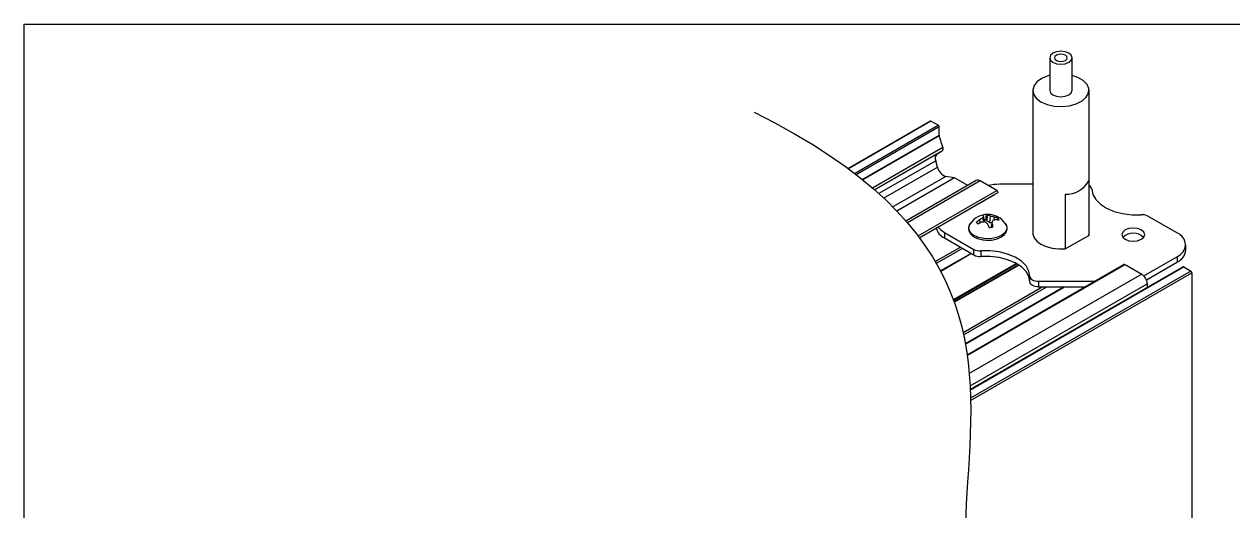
# Model space of a CAD drawing. Extents: x 0 to 12.5, y -12.4 to 0.
# Drawn here: x 0 to 6.28, y -2.53 to 0 of the extents above; entities that cross this region are included whole.
import ezdxf

# ---------------------------------------------------------------- set-up
doc = ezdxf.new("R2010")
doc.units = 0
doc.header["$LTSCALE"] = 0.5
doc.header["$MEASUREMENT"] = 0
for name, color, linetype in [('Dimension', 10, 'CONTINUOUS'), ('Hardware', 242, 'CONTINUOUS'), ('Housing', 150, 'CONTINUOUS'), ('Mounting', 4, 'CONTINUOUS')]:
    doc.layers.add(name, color=color, linetype=linetype)
doc.layers.add('Text-Unprinted', color=131, linetype='CONTINUOUS', plot=False)

msp = doc.modelspace()

# ---------------------------------------------------------------- linework, layer by layer
at = {"layer": 'Dimension', "transparency": 16777216}
msp.add_open_spline([(3.792, -0.4578), (4.9878, -1.0491), (4.9055, -2.3247), (4.8233, -3.6002), (5.7369, -4.153)], degree=3, knots=[0, 0, 0, 0, 1, 1.916273, 1.916273, 1.916273, 1.916273], dxfattribs=at)
at = {"layer": 'Hardware', "transparency": 16777216}
for p, q in [((4.9894, -1.024), (4.9835, -0.9972)), ((5.001, -1.0219), (5.0062, -0.993)), ((5.0167, -1.0326), (5.02, -0.9985)), ((5.0406, -1.0181), (5.0403, -1.0031)), ((4.9674, -1.0327), (4.9659, -1.0168)), ((4.9855, -1.0285), (4.9811, -1.0057)), ((4.9894, -1.024), (4.9888, -1.0283)), ((5.001, -1.0219), (4.9982, -1.0168)), ((5.0167, -1.0326), (5.001, -1.0219)), ((5.0297, -1.0332), (5.0167, -1.0326)), ((5.0251, -1.0561), (5.0261, -1.0495)), ((5.0257, -1.056), (5.03, -1.0359)), ((5.0261, -1.0495), (5.0324, -1.021)), ((5.0551, -1.0176), (5.0587, -1.008))]:
    msp.add_line(p, q, dxfattribs=at)
at = {"layer": 'Hardware', "transparency": 16777216, "flags": 128}
msp.add_lwpolyline([(5.0986, -1.0379), (5.1032, -1.0463), (5.1052, -1.065), (5.0965, -1.0832), (5.0781, -1.0987), (5.052, -1.1099), (5.0209, -1.1156), (4.9884, -1.1152), (4.9578, -1.1087), (4.9325, -1.0969), (4.9153, -1.0809), (4.908, -1.0626), (4.9113, -1.0439), (4.9148, -1.0379)], dxfattribs=at)
at = {"layer": 'Hardware', "transparency": 16777216}
for centre, radius, start, end in [((5.0067, -1.1015), 0.1118, 34.69539, 145.30461), ((4.9736, -1.0054), 0.0128, 39.98596, 64.11132), ((5.0309, -1.0151), 0.0507, 159.2999, 169.29575), ((4.989, -1.0554), 0.0647, 61.44776, 74.57099), ((5.003, -1.1209), 0.1236, 72.4419, 82.09868), ((5.0246, -1.0992), 0.0974, 69.4703, 80.72336), ((5.0277, -1.1295), 0.1285, 118.74119, 128.09295), ((4.9732, -1.0221), 0.0255, 194.16073, 223.77324), ((5.0415, -1.1809), 0.1656, 114.33786, 121.56962), ((5.0413, -1.1036), 0.1149, 121.59069, 130.97113), ((4.9967, -1.1773), 0.1492, 91.2179, 99.05068), ((5.006, -1.0915), 0.0751, 95.92768, 103.67717), ((4.884, -1.1677), 0.1774, 46.00318, 51.88161), ((4.4906, -1.2651), 0.5635, 21.61659, 23.5376), ((5.0078, -0.9657), 0.092, 274.18092, 286.71365), ((3.7661, -0.8256), 1.2813, 350.55188, 351.22741), ((4.8167, -1.0955), 0.2215, 10.82768, 15.61265), ((5.0684, -1.11), 0.096, 102.5409, 112.0146), ((5.0382, -1.1179), 0.102, 74.74305, 84.7345), ((5.0403, -1.0257), 0.0255, 14.16073, 43.77324)]:
    msp.add_arc(centre, radius, start, end, dxfattribs=at)
for points, knots in [([(4.9982, -1.0168), (4.9983, -1.0122), (4.9986, -1.0034), (4.9989, -0.9945), (4.999, -0.9903)], [0, 0, 0, 0, 0.514247, 1, 1, 1, 1]), ([(4.9214, -1.0308), (4.9205, -1.0315), (4.9138, -1.0367), (4.9077, -1.05), (4.9057, -1.0692), (4.9141, -1.0876), (4.9299, -1.103), (4.9526, -1.1148), (4.9804, -1.1224), (5.0004, -1.1229), (5.0102, -1.1232)], [0, 0, 0, 0, 0.021178, 0.154268, 0.296367, 0.432349, 0.569627, 0.713344, 0.859406, 1, 1, 1, 1]), ([(4.9549, -1.0397), (4.9546, -1.0392), (4.9525, -1.0354), (4.9503, -1.0317), (4.9484, -1.0284)], [0, 0, 0, 0, 0.129053, 1, 1, 1, 1]), ([(5.0102, -1.1232), (5.0105, -1.1232), (5.0209, -1.1239), (5.0416, -1.1202), (5.0687, -1.1117), (5.0903, -1.0979), (5.1038, -1.0808), (5.108, -1.0616), (5.1044, -1.0448), (5.0966, -1.0362), (5.0935, -1.0328)], [0, 0, 0, 0, 0.0055145, 0.1590241, 0.3131756, 0.4686953, 0.6255711, 0.7621184, 0.9061536, 1, 1, 1, 1])]:
    msp.add_open_spline(points, degree=3, knots=knots, dxfattribs=at)
at = {"layer": 'Housing', "transparency": 16777216}
for p, q in [((4.7076, -0.5039), (4.2805, -0.7505)), ((4.7113, -0.5043), (4.2824, -0.7519)), ((4.3141, -0.7759), (4.7479, -0.5254)), ((4.7531, -0.5345), (4.323, -0.7828)), ((4.7479, -0.5254), (4.7113, -0.5043)), ((4.7531, -0.5774), (4.7531, -0.5345)), ((4.3544, -0.8076), (4.7531, -0.5774)), ((4.7536, -0.5803), (4.3566, -0.8094)), ((4.7731, -0.6398), (4.7536, -0.5803)), ((4.4067, -0.8513), (4.7731, -0.6398)), ((4.77, -0.6585), (4.4184, -0.8614)), ((4.4184, -0.8614), (4.7438, -0.6735)), ((4.7438, -0.6735), (4.77, -0.6585)), ((4.7359, -0.7102), (4.4402, -0.8809)), ((4.4655, -0.9042), (4.7447, -0.743)), ((4.7447, -0.743), (4.7359, -0.7102)), ((4.7883, -0.7916), (4.513, -0.9505)), ((4.5331, -0.9712), (4.8322, -0.7985)), ((4.834, -0.7992), (4.5341, -0.9723)), ((4.946, -0.8132), (4.5811, -1.0238)), ((4.9663, -0.8152), (4.5891, -1.033)), ((4.8322, -0.7985), (4.7883, -0.7916)), ((4.9021, -0.8385), (4.834, -0.7992)), ((5.0531, -0.8653), (4.9663, -0.8152)), ((4.6443, -1.1013), (5.0531, -0.8653)), ((5.0568, -0.8777), (4.6519, -1.1115)), ((4.6519, -1.1115), (5.0438, -0.8853)), ((4.7339, -1.2349), (4.8642, -1.1596)), ((4.8746, -1.1657), (4.7391, -1.2439)), ((4.9195, -1.1916), (4.7608, -1.2832)), ((4.9217, -1.1929), (4.7618, -1.2852)), ((4.8275, -1.432), (5.1537, -1.2437)), ((5.1589, -1.2467), (4.8293, -1.437)), ((5.1661, -1.2512), (4.8319, -1.4441)), ((4.8326, -1.4462), (5.1681, -1.2525)), ((5.7157, -1.2495), (4.8995, -1.7207)), ((4.8998, -1.723), (5.7194, -1.2499)), ((5.7194, -1.2499), (5.8062, -1.3)), ((5.8062, -1.3), (4.9103, -1.8172)), ((6.0209, -1.2621), (4.9157, -1.9002)), ((4.9158, -1.9026), (6.0246, -1.2625)), ((6.0613, -1.2836), (4.9172, -1.9441)), ((4.9174, -1.956), (6.0665, -1.2927)), ((6.0246, -1.2625), (6.0613, -1.2836)), ((6.0665, -1.2927), (6.0665, -3.5767)), ((5.2921, -1.3657), (4.8784, -1.6045)), ((4.8807, -1.6153), (5.313, -1.3657)), ((5.4029, -1.3657), (4.8899, -1.6618)), ((4.8904, -1.6641), (5.4072, -1.3657)), ((4.9147, -1.8811), (5.835, -1.3498)), ((5.835, -1.3498), (5.835, -1.3695))]:
    msp.add_line(p, q, dxfattribs=at)
at = {"layer": 'Housing', "transparency": 16777216, "flags": 128}
msp.add_lwpolyline([(5.0531, -0.8653), (5.0547, -0.8664), (5.056, -0.868), (5.0572, -0.8698), (5.058, -0.8718), (5.0583, -0.8737), (5.0583, -0.8755), (5.0577, -0.8768), (5.0568, -0.8777)], dxfattribs=at)
at = {"layer": 'Housing', "transparency": 16777216}
for centre, radius, start, end in [((4.7091, -0.5073), 0.00372, 54.38242, 114.30712), ((4.7418, -0.535), 0.0114, 2.60548, 57.39452), ((4.7623, -0.5773), 0.00923, 180.8303, 198.78064), ((4.765, -0.6973), 0.0318, 131.70228, 203.93007), ((4.7592, -0.6471), 0.0156, 313.25434, 27.73297), ((4.809, -0.7292), 0.0658, 192.09872, 251.63772), ((4.8313, -0.8037), 0.00526, 59.04537, 79.97603), ((4.9544, -0.8318), 0.0205, 54.38242, 114.30712), ((5.0657, -1.0746), 0.2418, 89.78531, 103.65012), ((5.7172, -1.2528), 0.00364, 53.61293, 115.07661), ((5.7725, -1.3527), 0.0625, 2.60548, 57.39452), ((6.0225, -1.2655), 0.00372, 54.38242, 114.30712), ((6.0551, -1.2932), 0.0114, 2.60548, 57.39452)]:
    msp.add_arc(centre, radius, start, end, dxfattribs=at)
at = {"layer": 'Mounting', "transparency": 16777216}
for p, q in [((5.3282, -0.1748), (5.3282, -0.344)), ((5.4444, -0.344), (5.4444, -0.1748)), ((5.2399, -0.344), (5.2399, -1.0848)), ((5.5326, -1.0848), (5.5326, -0.344)), ((5.5308, -0.814), (5.5308, -1.098)), ((5.2399, -0.8327), (5.0666, -0.8327)), ((5.4092, -0.8842), (5.4092, -1.1682)), ((5.9913, -1.0867), (5.8384, -0.9984)), ((4.7812, -1.0829), (4.9342, -1.1712)), ((4.7812, -1.0829), (4.7812, -1.1118)), ((4.7812, -1.1118), (4.9342, -1.2)), ((5.4092, -1.1682), (5.5308, -1.098)), ((5.5308, -1.098), (5.5326, -1.0848)), ((4.9342, -1.2), (4.9342, -1.1712)), ((4.9701, -1.1785), (4.9701, -1.2074)), ((6.0346, -1.176), (6.0346, -1.1471)), ((5.8166, -1.3083), (5.9913, -1.2075)), ((5.8304, -1.3293), (5.9913, -1.2364)), ((5.9913, -1.2364), (5.9913, -1.2075)), ((5.2251, -1.3401), (5.2251, -1.3112)), ((5.2695, -1.3368), (5.5645, -1.3368)), ((5.2695, -1.3368), (5.2695, -1.3657)), ((5.2695, -1.3657), (5.5145, -1.3657))]:
    msp.add_line(p, q, dxfattribs=at)
at = {"layer": 'Mounting', "transparency": 16777216, "flags": 128}
for points in [[(5.3452, -0.1985), (5.364, -0.2058), (5.3863, -0.2083), (5.4085, -0.2058), (5.4273, -0.1985), (5.4399, -0.1876), (5.4444, -0.1748), (5.4399, -0.162), (5.4273, -0.1511), (5.4085, -0.1438), (5.3863, -0.1413), (5.364, -0.1438), (5.3452, -0.1511), (5.3326, -0.162), (5.3282, -0.1748), (5.3326, -0.1876), (5.3452, -0.1985)], [(5.3627, -0.1884), (5.3735, -0.1926), (5.3863, -0.194), (5.399, -0.1926), (5.4098, -0.1884), (5.417, -0.1821), (5.4196, -0.1748), (5.417, -0.1674), (5.4098, -0.1612), (5.399, -0.157), (5.3863, -0.1556), (5.3735, -0.157), (5.3627, -0.1612), (5.3555, -0.1674), (5.353, -0.1748), (5.3555, -0.1821), (5.3627, -0.1884)], [(5.3282, -0.2664), (5.3234, -0.2677), (5.2901, -0.2803), (5.2639, -0.2976), (5.2468, -0.3184), (5.24, -0.3411), (5.2441, -0.364), (5.2587, -0.3854), (5.2828, -0.4037)], [(5.2828, -0.4037), (5.3145, -0.4176), (5.3516, -0.4261), (5.3913, -0.4284), (5.4305, -0.4245), (5.4665, -0.4146), (5.4966, -0.3995), (5.5184, -0.3803), (5.5305, -0.3583), (5.5318, -0.3353), (5.5224, -0.313), (5.5029, -0.2929), (5.4747, -0.2767), (5.4444, -0.2664)], [(5.3282, -0.344), (5.3326, -0.3568), (5.3452, -0.3677)], [(5.3452, -0.3677), (5.364, -0.375), (5.3863, -0.3775), (5.4085, -0.375), (5.4273, -0.3677), (5.4399, -0.3568), (5.4444, -0.344)], [(5.5475, -0.8583), (5.5525, -0.8861), (5.5675, -0.9125), (5.5916, -0.9367), (5.6239, -0.9574), (5.6629, -0.9738), (5.707, -0.9851), (5.7542, -0.991), (5.8024, -0.991)], [(4.7493, -1.0553), (4.7628, -1.0699), (4.7812, -1.0829)], [(5.7205, -1.1184), (5.7397, -1.1258), (5.7624, -1.1284), (5.785, -1.1258), (5.8042, -1.1184), (5.817, -1.1073), (5.8216, -1.0942), (5.817, -1.0811), (5.8042, -1.0701), (5.785, -1.0626), (5.7624, -1.06), (5.7397, -1.0626), (5.7205, -1.0701), (5.7077, -1.0811), (5.7032, -1.0942), (5.7077, -1.1073), (5.7205, -1.1184)], [(5.2399, -1.0848), (5.2404, -1.0914), (5.2471, -1.1109), (5.2615, -1.1289), (5.2828, -1.1445), (5.3098, -1.1568), (5.3411, -1.1651), (5.3748, -1.169), (5.4092, -1.1682)], [(5.2251, -1.3112), (5.22, -1.2835), (5.2051, -1.257), (5.1809, -1.2329), (5.1487, -1.2122), (5.1096, -1.1958), (5.0656, -1.1844), (5.0184, -1.1786), (4.9701, -1.1785)], [(5.2251, -1.3401), (5.22, -1.3124), (5.2051, -1.2859), (5.1809, -1.2618), (5.1487, -1.2411), (5.1096, -1.2247), (5.0656, -1.2133), (5.0184, -1.2075), (4.9701, -1.2074)], [(5.2251, -1.3112), (5.2259, -1.3162), (5.2285, -1.321), (5.2326, -1.3254), (5.2381, -1.3293), (5.2448, -1.3325), (5.2525, -1.3349), (5.2608, -1.3363), (5.2695, -1.3368)], [(5.2695, -1.3657), (5.2608, -1.3652), (5.2525, -1.3638), (5.2448, -1.3614), (5.2381, -1.3582), (5.2326, -1.3543), (5.2285, -1.3499), (5.2259, -1.3451), (5.2251, -1.3401)]]:
    msp.add_lwpolyline(points, dxfattribs=at)
at = {"layer": 'Mounting', "transparency": 16777216}
for centre, radius, start, end in [((5.4142, -0.7524), 0.1319, 267.82832, 332.1663), ((5.523, -0.862), 0.0247, 8.51103, 67.2167), ((5.8077, -1.0568), 0.066, 62.25995, 94.56125), ((4.8148, -1.0406), 0.0787, 195.21639, 244.74762), ((5.7624, -1.1651), 0.0778, 46.42812, 133.57188), ((5.9684, -1.1471), 0.0646, 290.78342, 69.21658), ((4.9649, -1.1128), 0.066, 242.25995, 274.56125), ((5.9606, -1.1686), 0.0744, 294.37466, 354.3052), ((4.9649, -1.1417), 0.066, 242.25995, 274.56125)]:
    msp.add_arc(centre, radius, start, end, dxfattribs=at)
at = {"layer": 'Text-Unprinted', "transparency": 16777216}
msp.add_lwpolyline([(0, 0), (12.4982, 0), (12.4982, -12.3973), (0, -12.3973)], close=True, dxfattribs=at)

doc.saveas('drawing.dxf')
